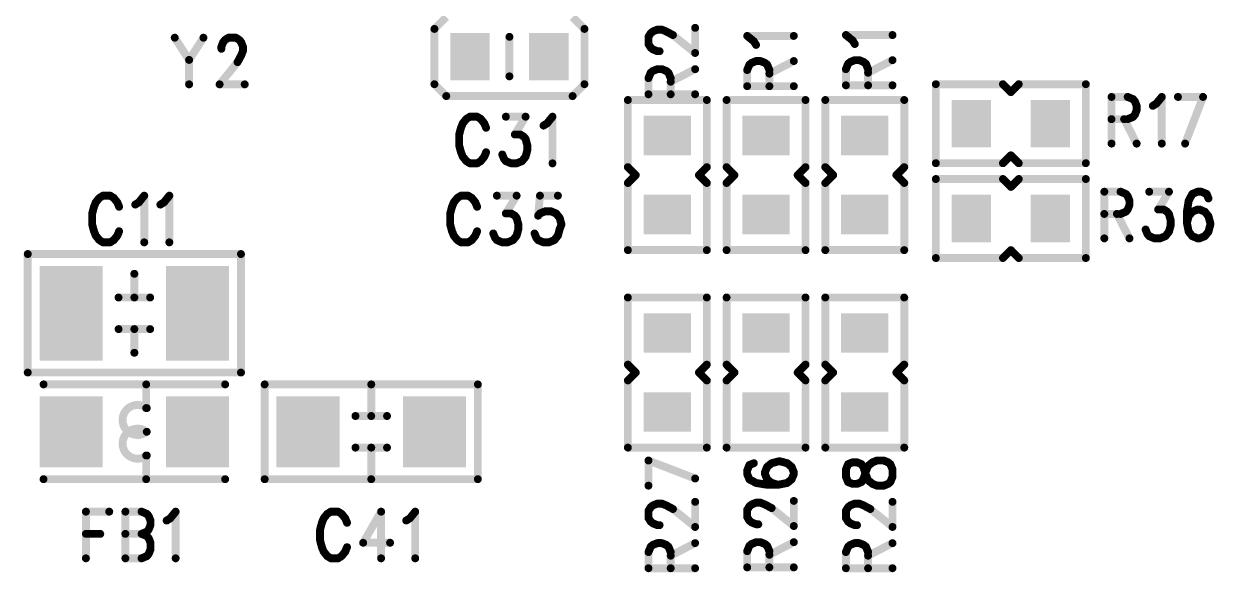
# Model space of a CAD drawing. Extents: x 98.7 to 156, y 84.7 to 176.7.
# Drawn here: x 110.6 to 125.68, y 131.97 to 138.91 of the extents above; entities that cross this region are included whole.
import ezdxf

# ---------------------------------------------------------------- set-up
doc = ezdxf.new("R2010")
doc.units = 0
doc.layers.get('0').update_dxf_attribs({"linetype": 'CONTINUOUS'})
doc.layers.add('MASK-TOP_PHO', color=3, linetype='CONTINUOUS')
doc.layers.add('SILK-TOP_PHO', color=14, linetype='CONTINUOUS')

# ---------------------------------------------------------------- blocks, each defined once
blk = doc.blocks.new('ROUND_1')
at = {"const_width": 0.050038}
blk.add_lwpolyline([(-0.025018, 0, 1), (0.025018, 0, 1)], format="xyb", close=True, dxfattribs=at)
blk = doc.blocks.new('SQUARE_16')
blk.add_solid([(0.250062, 0.250062), (0.250062, -0.250062), (-0.250062, 0.250062), (-0.250062, -0.250062)])
blk = doc.blocks.new('SQUARE_161')
blk.add_solid([(0.40005, 0.40005), (0.40005, -0.40005), (-0.40005, 0.40005), (-0.40005, -0.40005)])

msp = doc.modelspace()

# ---------------------------------------------------------------- linework, layer by layer
at = {"layer": 'MASK-TOP_PHO'}
for points, const_width in [([(116.249958, 138.549888), (116.249958, 138.450066)], 0.500124), ([(117.249956, 138.549888), (117.249956, 138.450066)], 0.500124), ([(122.599958, 137.700004), (122.599958, 137.599928)], 0.500124), ([(123.599956, 137.700004), (123.599956, 137.599928)], 0.500124), ([(118.700042, 137.500106), (118.800118, 137.500106)], 0.500124), ([(119.949976, 137.500106), (120.050052, 137.500106)], 0.500124), ([(121.19991, 137.500106), (121.299986, 137.500106)], 0.500124), ([(118.700042, 136.500108), (118.800118, 136.500108)], 0.500124), ([(119.949976, 136.500108), (120.050052, 136.500108)], 0.500124), ([(121.19991, 136.500108), (121.299986, 136.500108)], 0.500124), ([(122.599958, 136.400032), (122.599958, 136.500108)], 0.500124), ([(123.599956, 136.400032), (123.599956, 136.500108)], 0.500124), ([(111.19993, 135.050022), (111.19993, 135.450072)], 0.8001), ([(112.799876, 135.050022), (112.799876, 135.450072)], 0.8001), ([(118.800118, 134.999984), (118.700042, 134.999984)], 0.500124), ([(120.050052, 134.999984), (119.949976, 134.999984)], 0.500124), ([(121.299986, 134.999984), (121.19991, 134.999984)], 0.500124), ([(111.19993, 133.700012), (111.19993, 133.800088)], 0.8001), ([(112.799876, 133.700012), (112.799876, 133.800088)], 0.8001), ([(114.199924, 133.700012), (114.199924, 133.800088)], 0.8001), ([(115.800124, 133.700012), (115.800124, 133.800088)], 0.8001), ([(118.800118, 133.999986), (118.700042, 133.999986)], 0.500124), ([(120.050052, 133.999986), (119.949976, 133.999986)], 0.500124), ([(121.299986, 133.999986), (121.19991, 133.999986)], 0.500124)]:
    msp.add_lwpolyline(points, dxfattribs=dict(at, const_width=const_width))
at = {"layer": 'SILK-TOP_PHO', "const_width": 0.100076}
for points in [[(115.949984, 138.999976), (115.800124, 138.850116)], [(117.700044, 138.850116), (117.54993, 138.999976)], [(115.800124, 138.850116), (115.800124, 138.150092)], [(117.700044, 138.150092), (117.700044, 138.850116)], [(118.510812, 138.75004), (118.539006, 138.795506)], [(118.539006, 138.795506), (118.5672, 138.818112)], [(118.5672, 138.818112), (118.623334, 138.840972)], [(118.623334, 138.840972), (118.679722, 138.840972)], [(118.679722, 138.840972), (118.735856, 138.818112)], [(118.735856, 138.818112), (118.820438, 138.772646)], [(119.101616, 138.54557), (119.101616, 138.863578)], [(112.511332, 138.739118), (112.693196, 138.457686)], [(112.87506, 138.739118), (112.693196, 138.457686)], [(113.10239, 138.626596), (113.124996, 138.68273)], [(113.124996, 138.68273), (113.147602, 138.710924)], [(113.147602, 138.710924), (113.193068, 138.739118)], [(113.193068, 138.739118), (113.284, 138.739118)], [(113.284, 138.739118), (113.329466, 138.710924)], [(113.329466, 138.710924), (113.352326, 138.68273)], [(113.352326, 138.68273), (113.374932, 138.626596)], [(116.750084, 138.75004), (116.750084, 138.249914)], [(118.510812, 138.659108), (118.510812, 138.75004)], [(118.539006, 138.613642), (118.510812, 138.659108)], [(118.820438, 138.772646), (119.101616, 138.54557)], [(119.845328, 138.693144), (119.761, 138.76147)], [(119.761, 138.76147), (120.35155, 138.76147)], [(119.873522, 138.647678), (119.845328, 138.693144)], [(121.095262, 138.704574), (121.010934, 138.772646)], [(121.010934, 138.772646), (121.601484, 138.772646)], [(121.123456, 138.659108), (121.095262, 138.704574)], [(113.10239, 138.598402), (113.10239, 138.626596)], [(113.352326, 138.514074), (113.30686, 138.429746)], [(113.374932, 138.570208), (113.352326, 138.514074)], [(113.374932, 138.626596), (113.374932, 138.570208)], [(118.5672, 138.590782), (118.539006, 138.613642)], [(118.623334, 138.568176), (118.5672, 138.590782)], [(118.651528, 138.568176), (118.623334, 138.568176)], [(112.693196, 138.457686), (112.693196, 138.148314)], [(113.30686, 138.429746), (113.07953, 138.148314)], [(118.5672, 138.31824), (118.623334, 138.340846)], [(118.623334, 138.340846), (118.679722, 138.340846)], [(118.679722, 138.340846), (118.735856, 138.31824)], [(118.792244, 138.181842), (119.101616, 138.340846)], [(119.761, 138.32967), (119.78894, 138.397742)], [(119.78894, 138.397742), (119.817134, 138.420348)], [(119.817134, 138.420348), (119.873522, 138.443208)], [(119.873522, 138.443208), (119.929656, 138.443208)], [(119.929656, 138.443208), (119.986044, 138.420348)], [(119.986044, 138.420348), (120.013984, 138.397742)], [(120.013984, 138.397742), (120.042178, 138.32967)], [(120.042178, 138.284204), (120.35155, 138.443208)], [(121.010934, 138.340846), (121.039128, 138.409172)], [(121.010934, 138.136376), (121.010934, 138.340846)], [(121.039128, 138.409172), (121.067068, 138.431778)], [(121.067068, 138.431778), (121.123456, 138.454638)], [(121.123456, 138.454638), (121.17959, 138.454638)], [(121.17959, 138.454638), (121.235978, 138.431778)], [(121.235978, 138.431778), (121.264172, 138.409172)], [(121.264172, 138.409172), (121.292112, 138.340846)], [(121.292112, 138.29538), (121.601484, 138.454638)], [(121.292112, 138.340846), (121.292112, 138.136376)], [(118.510812, 138.227308), (118.539006, 138.29538)], [(118.510812, 138.022838), (118.510812, 138.227308)], [(118.539006, 138.29538), (118.5672, 138.31824)], [(118.735856, 138.31824), (118.76405, 138.29538)], [(118.76405, 138.29538), (118.792244, 138.227308)], [(118.792244, 138.227308), (118.792244, 138.022838)], [(119.761, 138.124946), (119.761, 138.32967)], [(120.042178, 138.32967), (120.042178, 138.124946)], [(113.07953, 138.148314), (113.397792, 138.148314)], [(115.800124, 138.150092), (115.949984, 137.999978)], [(117.54993, 137.999978), (117.700044, 138.150092)], [(119.761, 138.124946), (120.35155, 138.124946)], [(121.010934, 138.136376), (121.601484, 138.136376)], [(123.000008, 138.150092), (122.150124, 138.150092)], [(122.150124, 138.150092), (122.150124, 137.150094)], [(123.100084, 138.050016), (123.000008, 138.150092)], [(123.199906, 138.150092), (123.100084, 138.050016)], [(124.050044, 138.150092), (123.199906, 138.150092)], [(124.050044, 137.150094), (124.050044, 138.150092)], [(115.949984, 137.999978), (117.54993, 137.999978)], [(119.249952, 137.94994), (118.249954, 137.94994)], [(118.249954, 137.94994), (118.249954, 137.100056)], [(118.510812, 138.022838), (119.101616, 138.022838)], [(119.249952, 137.100056), (119.249952, 137.94994)], [(120.499886, 137.94994), (119.499888, 137.94994)], [(119.499888, 137.94994), (119.499888, 137.100056)], [(120.499886, 137.100056), (120.499886, 137.94994)], [(121.750074, 137.94994), (120.750076, 137.94994)], [(120.750076, 137.94994), (120.750076, 137.100056)], [(121.750074, 137.100056), (121.750074, 137.94994)], [(124.37491, 137.989056), (124.37491, 137.398506)], [(124.37491, 137.989056), (124.579634, 137.989056)], [(124.579634, 137.989056), (124.647706, 137.960862)], [(124.647706, 137.960862), (124.670566, 137.932922)], [(124.670566, 137.932922), (124.693172, 137.876534)], [(124.897642, 137.876534), (124.943108, 137.904728)], [(124.943108, 137.904728), (125.011434, 137.989056)], [(125.011434, 137.989056), (125.011434, 137.398506)], [(125.215904, 137.989056), (125.534166, 137.989056)], [(125.534166, 137.989056), (125.306836, 137.398506)], [(116.249958, 137.73912), (116.204492, 137.710926)], [(116.34089, 137.73912), (116.249958, 137.73912)], [(116.386356, 137.710926), (116.34089, 137.73912)], [(116.704618, 137.73912), (116.954554, 137.73912)], [(116.954554, 137.73912), (116.818156, 137.514076)], [(117.22735, 137.654792), (117.295422, 137.73912)], [(117.295422, 137.73912), (117.295422, 137.148316)], [(124.670566, 137.764012), (124.647706, 137.735818)], [(124.693172, 137.8204), (124.670566, 137.764012)], [(124.693172, 137.876534), (124.693172, 137.8204)], [(116.13642, 137.598404), (116.11356, 137.514076)], [(116.159026, 137.654792), (116.13642, 137.598404)], [(116.204492, 137.710926), (116.159026, 137.654792)], [(116.431822, 137.654792), (116.386356, 137.710926)], [(116.454428, 137.598404), (116.431822, 137.654792)], [(117.181884, 137.626598), (117.22735, 137.654792)], [(124.579634, 137.707878), (124.37491, 137.707878)], [(124.534168, 137.707878), (124.693172, 137.398506)], [(124.647706, 137.735818), (124.579634, 137.707878)], [(116.11356, 137.514076), (116.11356, 137.37336)], [(116.818156, 137.514076), (116.886482, 137.514076)], [(116.886482, 137.514076), (116.931694, 137.485882)], [(116.931694, 137.485882), (116.954554, 137.457688)], [(116.954554, 137.457688), (116.97716, 137.37336)], [(116.11356, 137.37336), (116.13642, 137.289032)], [(116.13642, 137.289032), (116.159026, 137.232898)], [(116.431822, 137.232898), (116.454428, 137.289032)], [(116.97716, 137.317226), (116.954554, 137.232898)], [(116.97716, 137.37336), (116.97716, 137.317226)], [(116.159026, 137.232898), (116.204492, 137.17651)], [(116.204492, 137.17651), (116.249958, 137.148316)], [(116.249958, 137.148316), (116.34089, 137.148316)], [(116.34089, 137.148316), (116.386356, 137.17651)], [(116.386356, 137.17651), (116.431822, 137.232898)], [(116.681758, 137.204704), (116.659152, 137.260838)], [(116.704618, 137.17651), (116.681758, 137.204704)], [(116.77269, 137.148316), (116.704618, 137.17651)], [(116.841016, 137.148316), (116.77269, 137.148316)], [(116.909088, 137.17651), (116.841016, 137.148316)], [(116.954554, 137.232898), (116.909088, 137.17651)], [(122.150124, 137.150094), (123.000008, 137.150094)], [(123.000008, 137.150094), (123.100084, 137.249916)], [(123.100084, 137.249916), (123.199906, 137.150094)], [(123.199906, 137.150094), (124.050044, 137.150094)], [(118.249954, 137.100056), (118.35003, 136.99998)], [(118.35003, 136.99998), (118.249954, 136.899904)], [(119.149876, 136.99998), (119.249952, 137.100056)], [(119.249952, 136.899904), (119.149876, 136.99998)], [(119.499888, 137.100056), (119.599964, 136.99998)], [(119.599964, 136.99998), (119.499888, 136.899904)], [(120.400064, 136.99998), (120.499886, 137.100056)], [(120.499886, 136.899904), (120.400064, 136.99998)], [(120.750076, 137.100056), (120.849898, 136.99998)], [(120.849898, 136.99998), (120.750076, 136.899904)], [(121.649998, 136.99998), (121.750074, 137.100056)], [(121.750074, 136.899904), (121.649998, 136.99998)], [(118.249954, 136.899904), (118.249954, 136.05002)], [(119.249952, 136.05002), (119.249952, 136.899904)], [(119.499888, 136.899904), (119.499888, 136.05002)], [(120.499886, 136.05002), (120.499886, 136.899904)], [(120.750076, 136.899904), (120.750076, 136.05002)], [(121.750074, 136.05002), (121.750074, 136.899904)], [(122.150124, 136.949942), (122.150124, 135.949944)], [(123.000008, 136.949942), (122.150124, 136.949942)], [(123.100084, 136.85012), (123.000008, 136.949942)], [(123.199906, 136.949942), (123.100084, 136.85012)], [(124.050044, 136.949942), (123.199906, 136.949942)], [(124.050044, 135.949944), (124.050044, 136.949942)], [(111.5568, 136.710928), (111.511334, 136.654794)], [(111.602266, 136.739122), (111.5568, 136.710928)], [(111.693198, 136.739122), (111.602266, 136.739122)], [(111.738664, 136.710928), (111.693198, 136.739122)], [(111.78413, 136.654794), (111.738664, 136.710928)], [(112.056926, 136.654794), (112.124998, 136.739122)], [(112.124998, 136.739122), (112.124998, 136.148318)], [(112.374934, 136.654794), (112.44326, 136.739122)], [(112.44326, 136.739122), (112.44326, 136.148318)], [(116.090954, 136.710928), (116.045488, 136.654794)], [(116.13642, 136.739122), (116.090954, 136.710928)], [(116.227352, 136.739122), (116.13642, 136.739122)], [(116.272818, 136.710928), (116.227352, 136.739122)], [(116.318284, 136.654794), (116.272818, 136.710928)], [(116.590826, 136.739122), (116.841016, 136.739122)], [(116.841016, 136.739122), (116.704618, 136.514078)], [(117.136418, 136.739122), (117.113558, 136.485884)], [(117.363748, 136.739122), (117.136418, 136.739122)], [(124.283978, 136.78916), (124.283978, 136.198356)], [(124.283978, 136.78916), (124.488702, 136.78916)], [(124.488702, 136.78916), (124.556774, 136.760966)], [(124.556774, 136.760966), (124.579634, 136.732772)], [(124.579634, 136.732772), (124.60224, 136.676638)], [(124.852176, 136.78916), (125.102366, 136.78916)], [(125.102366, 136.78916), (124.965968, 136.564116)], [(125.397768, 136.760966), (125.352302, 136.676638)], [(125.46584, 136.78916), (125.397768, 136.760966)], [(125.511306, 136.78916), (125.46584, 136.78916)], [(125.579632, 136.760966), (125.511306, 136.78916)], [(125.602238, 136.704578), (125.579632, 136.760966)], [(111.488728, 136.598406), (111.465868, 136.514078)], [(111.511334, 136.654794), (111.488728, 136.598406)], [(111.806736, 136.598406), (111.78413, 136.654794)], [(112.01146, 136.6266), (112.056926, 136.654794)], [(112.329468, 136.6266), (112.374934, 136.654794)], [(116.022628, 136.598406), (116.000022, 136.514078)], [(116.045488, 136.654794), (116.022628, 136.598406)], [(116.34089, 136.598406), (116.318284, 136.654794)], [(117.136418, 136.514078), (117.20449, 136.542272)], [(117.20449, 136.542272), (117.272816, 136.542272)], [(117.272816, 136.542272), (117.340888, 136.514078)], [(124.556774, 136.535922), (124.488702, 136.507728)], [(124.579634, 136.564116), (124.556774, 136.535922)], [(124.60224, 136.62025), (124.579634, 136.564116)], [(124.60224, 136.676638), (124.60224, 136.62025)], [(124.965968, 136.564116), (125.03404, 136.564116)], [(125.03404, 136.564116), (125.079506, 136.535922)], [(125.079506, 136.535922), (125.102366, 136.507728)], [(125.352302, 136.676638), (125.329442, 136.535922)], [(125.329442, 136.535922), (125.329442, 136.395206)], [(125.397768, 136.535922), (125.352302, 136.479788)], [(125.46584, 136.564116), (125.397768, 136.535922)], [(125.4887, 136.564116), (125.46584, 136.564116)], [(125.556772, 136.535922), (125.4887, 136.564116)], [(125.602238, 136.479788), (125.556772, 136.535922)], [(111.465868, 136.514078), (111.465868, 136.373362)], [(116.000022, 136.514078), (116.000022, 136.373362)], [(116.704618, 136.514078), (116.77269, 136.514078)], [(116.77269, 136.514078), (116.818156, 136.485884)], [(116.818156, 136.485884), (116.841016, 136.45769)], [(116.841016, 136.45769), (116.863622, 136.373362)], [(117.113558, 136.485884), (117.136418, 136.514078)], [(117.340888, 136.514078), (117.386354, 136.45769)], [(117.386354, 136.45769), (117.409214, 136.373362)], [(124.488702, 136.507728), (124.283978, 136.507728)], [(124.443236, 136.507728), (124.60224, 136.198356)], [(125.102366, 136.507728), (125.124972, 136.4234)], [(125.124972, 136.4234), (125.124972, 136.367266)], [(125.352302, 136.479788), (125.329442, 136.395206)], [(125.329442, 136.395206), (125.352302, 136.282938)], [(125.625098, 136.395206), (125.602238, 136.479788)], [(125.625098, 136.367266), (125.625098, 136.395206)], [(111.465868, 136.373362), (111.488728, 136.289034)], [(111.488728, 136.289034), (111.511334, 136.2329)], [(111.511334, 136.2329), (111.5568, 136.176512)], [(111.738664, 136.176512), (111.78413, 136.2329)], [(111.78413, 136.2329), (111.806736, 136.289034)], [(116.000022, 136.373362), (116.022628, 136.289034)], [(116.022628, 136.289034), (116.045488, 136.2329)], [(116.045488, 136.2329), (116.090954, 136.176512)], [(116.272818, 136.176512), (116.318284, 136.2329)], [(116.318284, 136.2329), (116.34089, 136.289034)], [(116.56822, 136.204706), (116.54536, 136.26084)], [(116.841016, 136.2329), (116.79555, 136.176512)], [(116.863622, 136.317228), (116.841016, 136.2329)], [(116.863622, 136.373362), (116.863622, 136.317228)], [(117.090952, 136.204706), (117.068092, 136.26084)], [(117.363748, 136.2329), (117.318282, 136.176512)], [(117.386354, 136.317228), (117.363748, 136.2329)], [(117.409214, 136.373362), (117.386354, 136.317228)], [(124.82957, 136.254744), (124.80671, 136.310878)], [(124.852176, 136.22655), (124.82957, 136.254744)], [(125.102366, 136.282938), (125.0569, 136.22655)], [(125.124972, 136.367266), (125.102366, 136.282938)], [(125.352302, 136.282938), (125.397768, 136.22655)], [(125.556772, 136.22655), (125.602238, 136.282938)], [(125.602238, 136.282938), (125.625098, 136.367266)], [(111.5568, 136.176512), (111.602266, 136.148318)], [(111.602266, 136.148318), (111.693198, 136.148318)], [(111.693198, 136.148318), (111.738664, 136.176512)], [(116.090954, 136.176512), (116.13642, 136.148318)], [(116.13642, 136.148318), (116.227352, 136.148318)], [(116.227352, 136.148318), (116.272818, 136.176512)], [(116.590826, 136.176512), (116.56822, 136.204706)], [(116.659152, 136.148318), (116.590826, 136.176512)], [(116.727224, 136.148318), (116.659152, 136.148318)], [(116.79555, 136.176512), (116.727224, 136.148318)], [(117.113558, 136.176512), (117.090952, 136.204706)], [(117.181884, 136.148318), (117.113558, 136.176512)], [(117.249956, 136.148318), (117.181884, 136.148318)], [(117.318282, 136.176512), (117.249956, 136.148318)], [(124.920502, 136.198356), (124.852176, 136.22655)], [(124.988574, 136.198356), (124.920502, 136.198356)], [(125.0569, 136.22655), (124.988574, 136.198356)], [(125.397768, 136.22655), (125.46584, 136.198356)], [(125.46584, 136.198356), (125.4887, 136.198356)], [(125.4887, 136.198356), (125.556772, 136.22655)], [(110.65002, 135.999982), (113.35004, 135.999982)], [(110.65002, 134.500112), (110.65002, 135.999982)], [(113.35004, 135.999982), (113.35004, 134.500112)], [(118.249954, 136.05002), (119.249952, 136.05002)], [(119.499888, 136.05002), (120.499886, 136.05002)], [(120.750076, 136.05002), (121.750074, 136.05002)], [(122.150124, 135.949944), (123.000008, 135.949944)], [(123.000008, 135.949944), (123.100084, 136.05002)], [(123.100084, 136.05002), (123.199906, 135.949944)], [(123.199906, 135.949944), (124.050044, 135.949944)], [(112.00003, 135.450072), (112.00003, 135.750046)], [(111.799878, 135.450072), (112.199928, 135.450072)], [(119.249952, 135.450072), (118.249954, 135.450072)], [(118.249954, 135.450072), (118.249954, 134.599934)], [(119.249952, 134.599934), (119.249952, 135.450072)], [(120.499886, 135.450072), (119.499888, 135.450072)], [(119.499888, 135.450072), (119.499888, 134.599934)], [(120.499886, 134.599934), (120.499886, 135.450072)], [(121.750074, 135.450072), (120.750076, 135.450072)], [(120.750076, 135.450072), (120.750076, 134.599934)], [(121.750074, 134.599934), (121.750074, 135.450072)], [(111.799878, 135.050022), (112.199928, 135.050022)], [(112.00003, 135.050022), (112.00003, 134.750048)], [(118.249954, 134.599934), (118.35003, 134.500112)], [(119.149876, 134.500112), (119.249952, 134.599934)], [(119.499888, 134.599934), (119.599964, 134.500112)], [(120.400064, 134.500112), (120.499886, 134.599934)], [(120.750076, 134.599934), (120.849898, 134.500112)], [(121.649998, 134.500112), (121.750074, 134.599934)], [(113.35004, 134.500112), (110.65002, 134.500112)], [(118.35003, 134.500112), (118.249954, 134.400036)], [(119.249952, 134.400036), (119.149876, 134.500112)], [(119.599964, 134.500112), (119.499888, 134.400036)], [(120.499886, 134.400036), (120.400064, 134.500112)], [(120.849898, 134.500112), (120.750076, 134.400036)], [(121.750074, 134.400036), (121.649998, 134.500112)], [(110.849918, 134.349998), (113.149888, 134.349998)], [(112.14989, 134.050024), (112.14989, 134.349998)], [(113.650014, 134.349998), (116.350034, 134.349998)], [(113.650014, 133.150102), (113.650014, 134.349998)], [(115.000024, 134.349998), (115.000024, 133.949948)], [(116.350034, 134.349998), (116.350034, 133.150102)], [(118.249954, 134.400036), (118.249954, 133.549898)], [(119.249952, 133.549898), (119.249952, 134.400036)], [(119.499888, 134.400036), (119.499888, 133.549898)], [(120.499886, 133.549898), (120.499886, 134.400036)], [(120.750076, 134.400036), (120.750076, 133.549898)], [(121.750074, 133.549898), (121.750074, 134.400036)], [(114.800126, 133.949948), (115.199922, 133.949948)], [(114.800126, 133.549898), (115.199922, 133.549898)], [(115.000024, 133.150102), (115.000024, 133.549898)], [(118.249954, 133.549898), (119.249952, 133.549898)], [(119.499888, 133.549898), (120.499886, 133.549898)], [(120.750076, 133.549898), (121.750074, 133.549898)], [(112.14989, 133.450076), (112.14989, 133.150102)], [(118.510812, 133.386322), (119.101616, 133.158992)], [(118.510812, 133.06806), (118.510812, 133.386322)], [(120.1547, 133.374892), (120.070372, 133.352286)], [(120.182894, 133.374892), (120.1547, 133.374892)], [(120.267222, 133.352286), (120.182894, 133.374892)], [(121.3485, 133.363716), (121.404634, 133.386322)], [(121.404634, 133.386322), (121.488962, 133.386322)], [(121.488962, 133.386322), (121.54535, 133.363716)], [(119.78894, 133.329426), (119.761, 133.261354)], [(119.761, 133.261354), (119.761, 133.215888)], [(119.761, 133.215888), (119.78894, 133.147816)], [(119.845328, 133.352286), (119.78894, 133.329426)], [(120.013984, 133.30682), (119.986044, 133.238748)], [(119.986044, 133.238748), (119.986044, 133.215888)], [(119.986044, 133.215888), (120.013984, 133.147816)], [(120.070372, 133.352286), (120.013984, 133.30682)], [(120.323356, 133.30682), (120.267222, 133.352286)], [(120.35155, 133.238748), (120.323356, 133.30682)], [(120.323356, 133.147816), (120.35155, 133.215888)], [(120.35155, 133.215888), (120.35155, 133.238748)], [(121.039128, 133.340856), (121.010934, 133.272784)], [(121.010934, 133.272784), (121.010934, 133.181852)], [(121.095262, 133.363716), (121.039128, 133.340856)], [(121.15165, 133.363716), (121.095262, 133.363716)], [(121.207784, 133.340856), (121.15165, 133.363716)], [(121.235978, 133.29539), (121.207784, 133.340856)], [(121.264172, 133.204458), (121.235978, 133.29539)], [(121.235978, 133.158992), (121.264172, 133.249924)], [(121.264172, 133.249924), (121.292112, 133.31825)], [(121.292112, 133.31825), (121.3485, 133.363716)], [(121.54535, 133.363716), (121.573544, 133.340856)], [(121.573544, 133.340856), (121.601484, 133.272784)], [(121.601484, 133.272784), (121.601484, 133.181852)], [(110.849918, 133.150102), (113.149888, 133.150102)], [(116.350034, 133.150102), (113.650014, 133.150102)], [(119.78894, 133.147816), (119.873522, 133.10235)], [(119.873522, 133.10235), (120.013984, 133.07949)], [(120.013984, 133.147816), (120.070372, 133.10235)], [(120.013984, 133.07949), (120.1547, 133.07949)], [(120.070372, 133.10235), (120.1547, 133.07949)], [(120.1547, 133.07949), (120.267222, 133.10235)], [(120.267222, 133.10235), (120.323356, 133.147816)], [(121.010934, 133.181852), (121.039128, 133.113526)], [(121.039128, 133.113526), (121.095262, 133.09092)], [(121.095262, 133.09092), (121.15165, 133.09092)], [(121.15165, 133.09092), (121.207784, 133.113526)], [(121.207784, 133.113526), (121.235978, 133.158992)], [(121.292112, 133.136386), (121.264172, 133.204458)], [(121.3485, 133.09092), (121.292112, 133.136386)], [(121.404634, 133.06806), (121.3485, 133.09092)], [(121.488962, 133.06806), (121.404634, 133.06806)], [(121.54535, 133.09092), (121.488962, 133.06806)], [(121.573544, 133.113526), (121.54535, 133.09092)], [(121.601484, 133.181852), (121.573544, 133.113526)], [(118.510812, 132.750052), (118.539006, 132.795518)], [(118.539006, 132.795518), (118.5672, 132.818124)], [(118.5672, 132.818124), (118.623334, 132.840984)], [(118.623334, 132.840984), (118.679722, 132.840984)], [(118.679722, 132.840984), (118.735856, 132.818124)], [(118.735856, 132.818124), (118.820438, 132.772658)], [(118.820438, 132.772658), (119.101616, 132.545328)], [(119.101616, 132.545328), (119.101616, 132.86359)], [(119.761, 132.761482), (119.78894, 132.806694)], [(119.78894, 132.806694), (119.817134, 132.829554)], [(119.817134, 132.829554), (119.873522, 132.85216)], [(119.873522, 132.85216), (119.929656, 132.85216)], [(119.929656, 132.85216), (119.986044, 132.829554)], [(119.986044, 132.829554), (120.070372, 132.784088)], [(120.070372, 132.784088), (120.35155, 132.556758)], [(120.35155, 132.556758), (120.35155, 132.87502)], [(121.010934, 132.750052), (121.039128, 132.795518)], [(121.039128, 132.795518), (121.067068, 132.818124)], [(121.067068, 132.818124), (121.123456, 132.840984)], [(121.123456, 132.840984), (121.17959, 132.840984)], [(121.17959, 132.840984), (121.235978, 132.818124)], [(121.235978, 132.818124), (121.320306, 132.772658)], [(121.320306, 132.772658), (121.601484, 132.545328)], [(121.601484, 132.545328), (121.601484, 132.86359)], [(111.386366, 132.73913), (111.386366, 132.148326)], [(111.386366, 132.73913), (111.681768, 132.73913)], [(111.886238, 132.73913), (111.886238, 132.148326)], [(111.886238, 132.73913), (112.090962, 132.73913)], [(112.090962, 132.73913), (112.159034, 132.710936)], [(112.159034, 132.710936), (112.181894, 132.682742)], [(112.181894, 132.682742), (112.2045, 132.626608)], [(112.2045, 132.626608), (112.2045, 132.57022)], [(112.40897, 132.626608), (112.454436, 132.654802)], [(112.454436, 132.654802), (112.522762, 132.73913)], [(112.522762, 132.73913), (112.522762, 132.148326)], [(114.39779, 132.654802), (114.37493, 132.598414)], [(114.443256, 132.710936), (114.39779, 132.654802)], [(114.488722, 132.73913), (114.443256, 132.710936)], [(114.579654, 132.73913), (114.488722, 132.73913)], [(114.62512, 132.710936), (114.579654, 132.73913)], [(114.670332, 132.654802), (114.62512, 132.710936)], [(114.693192, 132.598414), (114.670332, 132.654802)], [(115.124992, 132.73913), (114.897662, 132.34543)], [(115.124992, 132.73913), (115.124992, 132.148326)], [(115.443254, 132.626608), (115.48872, 132.654802)], [(115.48872, 132.654802), (115.556792, 132.73913)], [(115.556792, 132.73913), (115.556792, 132.148326)], [(118.510812, 132.65912), (118.510812, 132.750052)], [(118.539006, 132.613654), (118.510812, 132.65912)], [(118.5672, 132.590794), (118.539006, 132.613654)], [(119.761, 132.67055), (119.761, 132.761482)], [(119.78894, 132.625084), (119.761, 132.67055)], [(119.817134, 132.602224), (119.78894, 132.625084)], [(121.010934, 132.65912), (121.010934, 132.750052)], [(121.039128, 132.613654), (121.010934, 132.65912)], [(121.067068, 132.590794), (121.039128, 132.613654)], [(112.159034, 132.485892), (112.090962, 132.457698)], [(112.181894, 132.514086), (112.159034, 132.485892)], [(112.2045, 132.57022), (112.181894, 132.514086)], [(114.37493, 132.598414), (114.352324, 132.514086)], [(114.352324, 132.514086), (114.352324, 132.37337)], [(118.623334, 132.568188), (118.5672, 132.590794)], [(118.651528, 132.568188), (118.623334, 132.568188)], [(119.873522, 132.579618), (119.817134, 132.602224)], [(119.901462, 132.579618), (119.873522, 132.579618)], [(121.123456, 132.568188), (121.067068, 132.590794)], [(121.15165, 132.568188), (121.123456, 132.568188)], [(111.386366, 132.457698), (111.56823, 132.457698)], [(111.886238, 132.457698), (112.090962, 132.457698)], [(112.090962, 132.457698), (112.159034, 132.429758)], [(112.159034, 132.429758), (112.181894, 132.401564)], [(112.181894, 132.401564), (112.2045, 132.34543)], [(112.2045, 132.34543), (112.2045, 132.260848)], [(114.352324, 132.37337), (114.37493, 132.289042)], [(114.897662, 132.34543), (115.23853, 132.34543)], [(118.539006, 132.295392), (118.5672, 132.318252)], [(118.5672, 132.318252), (118.623334, 132.340858)], [(118.623334, 132.340858), (118.679722, 132.340858)], [(118.679722, 132.340858), (118.735856, 132.318252)], [(118.735856, 132.318252), (118.76405, 132.295392)], [(118.792244, 132.181854), (119.101616, 132.340858)], [(119.78894, 132.306822), (119.817134, 132.329428)], [(119.817134, 132.329428), (119.873522, 132.352288)], [(119.873522, 132.352288), (119.929656, 132.352288)], [(119.929656, 132.352288), (119.986044, 132.329428)], [(119.986044, 132.329428), (120.013984, 132.306822)], [(120.042178, 132.193284), (120.35155, 132.352288)], [(121.039128, 132.295392), (121.067068, 132.318252)], [(121.067068, 132.318252), (121.123456, 132.340858)], [(121.123456, 132.340858), (121.17959, 132.340858)], [(121.17959, 132.340858), (121.235978, 132.318252)], [(121.235978, 132.318252), (121.264172, 132.295392)], [(121.292112, 132.181854), (121.601484, 132.340858)], [(112.159034, 132.17652), (112.090962, 132.148326)], [(112.181894, 132.204714), (112.159034, 132.17652)], [(112.2045, 132.260848), (112.181894, 132.204714)], [(114.37493, 132.289042), (114.39779, 132.232908)], [(114.39779, 132.232908), (114.443256, 132.17652)], [(114.443256, 132.17652), (114.488722, 132.148326)], [(114.579654, 132.148326), (114.62512, 132.17652)], [(114.62512, 132.17652), (114.670332, 132.232908)], [(114.670332, 132.232908), (114.693192, 132.289042)], [(118.510812, 132.22732), (118.539006, 132.295392)], [(118.510812, 132.02285), (118.510812, 132.22732)], [(118.76405, 132.295392), (118.792244, 132.22732)], [(118.792244, 132.22732), (118.792244, 132.02285)], [(119.761, 132.23875), (119.78894, 132.306822)], [(119.761, 132.034026), (119.761, 132.23875)], [(120.013984, 132.306822), (120.042178, 132.23875)], [(120.042178, 132.23875), (120.042178, 132.034026)], [(121.010934, 132.22732), (121.039128, 132.295392)], [(121.010934, 132.02285), (121.010934, 132.22732)], [(121.264172, 132.295392), (121.292112, 132.22732)], [(121.292112, 132.22732), (121.292112, 132.02285)], [(112.090962, 132.148326), (111.886238, 132.148326)], [(114.488722, 132.148326), (114.579654, 132.148326)], [(118.510812, 132.02285), (119.101616, 132.02285)], [(119.761, 132.034026), (120.35155, 132.034026)], [(121.010934, 132.02285), (121.601484, 132.02285)]]:
    msp.add_lwpolyline(points, dxfattribs=at)
for points in [[(112.156748, 134.04977, 2.0411696), (112.156748, 133.749796)], [(112.156748, 133.749796, 2.0411696), (112.156748, 133.449822)]]:
    msp.add_lwpolyline(points, format="xyb", dxfattribs=at)

# ---------------------------------------------------------------- block references
at = {"layer": 'MASK-TOP_PHO'}
for name, p in [('SQUARE_16', (116.249958, 138.549888)), ('SQUARE_16', (116.249958, 138.450066)), ('SQUARE_16', (117.249956, 138.549888)), ('SQUARE_16', (117.249956, 138.450066)), ('SQUARE_16', (122.599958, 137.700004)), ('SQUARE_16', (123.599956, 137.700004)), ('SQUARE_16', (122.599958, 137.599928)), ('SQUARE_16', (123.599956, 137.599928)), ('SQUARE_16', (118.700042, 137.500106)), ('SQUARE_16', (118.800118, 137.500106)), ('SQUARE_16', (119.949976, 137.500106)), ('SQUARE_16', (120.050052, 137.500106)), ('SQUARE_16', (121.19991, 137.500106)), ('SQUARE_16', (121.299986, 137.500106)), ('SQUARE_16', (118.700042, 136.500108)), ('SQUARE_16', (118.800118, 136.500108)), ('SQUARE_16', (119.949976, 136.500108)), ('SQUARE_16', (120.050052, 136.500108)), ('SQUARE_16', (121.19991, 136.500108)), ('SQUARE_16', (121.299986, 136.500108)), ('SQUARE_16', (122.599958, 136.500108)), ('SQUARE_16', (123.599956, 136.500108)), ('SQUARE_16', (122.599958, 136.400032)), ('SQUARE_16', (123.599956, 136.400032)), ('SQUARE_161', (111.19993, 135.450072)), ('SQUARE_161', (112.799876, 135.450072)), ('SQUARE_161', (111.19993, 135.050022)), ('SQUARE_161', (112.799876, 135.050022)), ('SQUARE_16', (118.700042, 134.999984)), ('SQUARE_16', (118.800118, 134.999984)), ('SQUARE_16', (119.949976, 134.999984)), ('SQUARE_16', (120.050052, 134.999984)), ('SQUARE_16', (121.19991, 134.999984)), ('SQUARE_16', (121.299986, 134.999984)), ('SQUARE_161', (111.19993, 133.800088)), ('SQUARE_161', (112.799876, 133.800088)), ('SQUARE_161', (114.199924, 133.800088)), ('SQUARE_161', (115.800124, 133.800088)), ('SQUARE_16', (118.700042, 133.999986)), ('SQUARE_16', (118.800118, 133.999986)), ('SQUARE_16', (119.949976, 133.999986)), ('SQUARE_16', (120.050052, 133.999986)), ('SQUARE_16', (121.19991, 133.999986)), ('SQUARE_16', (121.299986, 133.999986)), ('SQUARE_161', (111.19993, 133.700012)), ('SQUARE_161', (112.799876, 133.700012)), ('SQUARE_161', (114.199924, 133.700012)), ('SQUARE_161', (115.800124, 133.700012))]:
    msp.add_blockref(name, p, dxfattribs=at)
at = {"layer": 'SILK-TOP_PHO'}
for p in [(115.800124, 138.850116), (117.700044, 138.850116), (118.539006, 138.795506), (118.5672, 138.818112), (118.623334, 138.840972), (118.679722, 138.840972), (118.735856, 138.818112), (119.101616, 138.863578), (112.511332, 138.739118), (112.87506, 138.739118), (113.124996, 138.68273), (113.147602, 138.710924), (113.193068, 138.739118), (113.284, 138.739118), (113.329466, 138.710924), (113.352326, 138.68273), (116.750084, 138.75004), (118.510812, 138.75004), (118.510812, 138.659108), (118.820438, 138.772646), (119.761, 138.76147), (119.845328, 138.693144), (119.873522, 138.647678), (120.35155, 138.76147), (121.010934, 138.772646), (121.095262, 138.704574), (121.123456, 138.659108), (121.601484, 138.772646), (113.10239, 138.626596), (113.10239, 138.598402), (113.352326, 138.514074), (113.374932, 138.626596), (113.374932, 138.570208), (118.539006, 138.613642), (118.5672, 138.590782), (118.5672, 138.590782), (118.623334, 138.568176), (118.651528, 138.568176), (119.101616, 138.54557), (112.693196, 138.457686), (112.693196, 138.457686), (112.693196, 138.457686), (113.30686, 138.429746), (118.623334, 138.340846), (118.679722, 138.340846), (119.101616, 138.340846), (119.78894, 138.397742), (119.817134, 138.420348), (119.873522, 138.443208), (119.929656, 138.443208), (119.986044, 138.420348), (120.013984, 138.397742), (120.35155, 138.443208), (121.010934, 138.340846), (121.039128, 138.409172), (121.067068, 138.431778), (121.123456, 138.454638), (121.17959, 138.454638), (121.235978, 138.431778), (121.264172, 138.409172), (121.292112, 138.340846), (121.601484, 138.454638), (116.750084, 138.249914), (118.510812, 138.227308), (118.539006, 138.29538), (118.5672, 138.31824), (118.735856, 138.31824), (118.76405, 138.29538), (118.792244, 138.227308), (119.761, 138.32967), (120.042178, 138.32967), (120.042178, 138.284204), (121.292112, 138.29538), (112.693196, 138.148314), (113.07953, 138.148314), (113.397792, 138.148314), (115.800124, 138.150092), (117.700044, 138.150092), (118.792244, 138.181842), (119.761, 138.124946), (119.761, 138.124946), (120.042178, 138.124946), (120.35155, 138.124946), (121.010934, 138.136376), (121.010934, 138.136376), (121.292112, 138.136376), (121.601484, 138.136376), (122.150124, 138.150092), (123.000008, 138.150092), (123.100084, 138.050016), (123.199906, 138.150092), (124.050044, 138.150092), (115.949984, 137.999978), (117.54993, 137.999978), (117.54993, 137.999978), (118.249954, 137.94994), (118.510812, 138.022838), (118.510812, 138.022838), (118.792244, 138.022838), (119.101616, 138.022838), (119.249952, 137.94994), (119.249952, 137.94994), (119.499888, 137.94994), (120.499886, 137.94994), (120.499886, 137.94994), (120.750076, 137.94994), (121.750074, 137.94994), (121.750074, 137.94994), (124.37491, 137.989056), (124.37491, 137.989056), (124.579634, 137.989056), (124.647706, 137.960862), (124.670566, 137.932922), (124.943108, 137.904728), (125.011434, 137.989056), (125.215904, 137.989056), (125.534166, 137.989056), (125.534166, 137.989056), (116.249958, 137.73912), (116.34089, 137.73912), (116.704618, 137.73912), (116.954554, 137.73912), (117.295422, 137.73912), (124.670566, 137.764012), (124.693172, 137.876534), (124.693172, 137.8204), (124.897642, 137.876534), (116.13642, 137.598404), (116.159026, 137.654792), (116.204492, 137.710926), (116.386356, 137.710926), (116.431822, 137.654792), (116.454428, 137.598404), (117.181884, 137.626598), (117.22735, 137.654792), (124.37491, 137.707878), (124.534168, 137.707878), (124.579634, 137.707878), (124.647706, 137.735818), (116.11356, 137.514076), (116.818156, 137.514076), (116.886482, 137.514076), (116.931694, 137.485882), (116.954554, 137.457688), (116.11356, 137.37336), (116.13642, 137.289032), (116.454428, 137.289032), (116.97716, 137.37336), (116.97716, 137.317226), (124.37491, 137.398506), (124.693172, 137.398506), (125.011434, 137.398506), (125.306836, 137.398506), (116.159026, 137.232898), (116.204492, 137.17651), (116.249958, 137.148316), (116.34089, 137.148316), (116.386356, 137.17651), (116.431822, 137.232898), (116.659152, 137.260838), (116.681758, 137.204704), (116.704618, 137.17651), (116.77269, 137.148316), (116.841016, 137.148316), (116.909088, 137.17651), (116.954554, 137.232898), (117.295422, 137.148316), (122.150124, 137.150094), (123.000008, 137.150094), (123.100084, 137.249916), (123.199906, 137.150094), (124.050044, 137.150094), (124.050044, 137.150094), (118.249954, 137.100056), (118.35003, 136.99998), (119.149876, 136.99998), (119.249952, 137.100056), (119.499888, 137.100056), (119.599964, 136.99998), (120.400064, 136.99998), (120.499886, 137.100056), (120.750076, 137.100056), (120.849898, 136.99998), (121.649998, 136.99998), (121.750074, 137.100056), (118.249954, 136.899904), (119.249952, 136.899904), (119.499888, 136.899904), (120.499886, 136.899904), (120.750076, 136.899904), (121.750074, 136.899904), (122.150124, 136.949942), (122.150124, 136.949942), (123.000008, 136.949942), (123.100084, 136.85012), (123.199906, 136.949942), (124.050044, 136.949942), (111.5568, 136.710928), (111.602266, 136.739122), (111.693198, 136.739122), (111.738664, 136.710928), (112.124998, 136.739122), (112.44326, 136.739122), (116.090954, 136.710928), (116.13642, 136.739122), (116.227352, 136.739122), (116.272818, 136.710928), (116.590826, 136.739122), (116.841016, 136.739122), (117.136418, 136.739122), (117.363748, 136.739122), (124.283978, 136.78916), (124.283978, 136.78916), (124.488702, 136.78916), (124.556774, 136.760966), (124.579634, 136.732772), (124.852176, 136.78916), (125.102366, 136.78916), (125.397768, 136.760966), (125.46584, 136.78916), (125.511306, 136.78916), (125.579632, 136.760966), (125.602238, 136.704578), (111.488728, 136.598406), (111.511334, 136.654794), (111.78413, 136.654794), (111.806736, 136.598406), (112.01146, 136.6266), (112.056926, 136.654794), (112.329468, 136.6266), (112.374934, 136.654794), (116.022628, 136.598406), (116.045488, 136.654794), (116.318284, 136.654794), (116.34089, 136.598406), (117.20449, 136.542272), (117.272816, 136.542272), (124.556774, 136.535922), (124.579634, 136.564116), (124.60224, 136.676638), (124.60224, 136.62025), (124.965968, 136.564116), (125.03404, 136.564116), (125.079506, 136.535922), (125.329442, 136.535922), (125.352302, 136.676638), (125.397768, 136.535922), (125.46584, 136.564116), (125.4887, 136.564116), (125.556772, 136.535922), (111.465868, 136.514078), (116.000022, 136.514078), (116.704618, 136.514078), (116.77269, 136.514078), (116.818156, 136.485884), (116.841016, 136.45769), (117.113558, 136.485884), (117.136418, 136.514078), (117.340888, 136.514078), (117.386354, 136.45769), (124.283978, 136.507728), (124.443236, 136.507728), (124.488702, 136.507728), (125.102366, 136.507728), (125.124972, 136.4234), (125.329442, 136.395206), (125.329442, 136.395206), (125.352302, 136.479788), (125.602238, 136.479788), (125.625098, 136.395206), (111.465868, 136.373362), (111.488728, 136.289034), (111.511334, 136.2329), (111.78413, 136.2329), (111.806736, 136.289034), (116.000022, 136.373362), (116.022628, 136.289034), (116.045488, 136.2329), (116.318284, 136.2329), (116.34089, 136.289034), (116.54536, 136.26084), (116.841016, 136.2329), (116.863622, 136.373362), (116.863622, 136.317228), (117.068092, 136.26084), (117.363748, 136.2329), (117.386354, 136.317228), (117.409214, 136.373362), (124.80671, 136.310878), (124.82957, 136.254744), (125.102366, 136.282938), (125.124972, 136.367266), (125.352302, 136.282938), (125.602238, 136.282938), (125.625098, 136.367266), (111.5568, 136.176512), (111.602266, 136.148318), (111.693198, 136.148318), (111.738664, 136.176512), (112.124998, 136.148318), (112.44326, 136.148318), (116.090954, 136.176512), (116.13642, 136.148318), (116.227352, 136.148318), (116.272818, 136.176512), (116.56822, 136.204706), (116.590826, 136.176512), (116.659152, 136.148318), (116.727224, 136.148318), (116.79555, 136.176512), (117.090952, 136.204706), (117.113558, 136.176512), (117.181884, 136.148318), (117.249956, 136.148318), (117.318282, 136.176512), (124.283978, 136.198356), (124.60224, 136.198356), (124.852176, 136.22655), (124.920502, 136.198356), (124.988574, 136.198356), (125.0569, 136.22655), (125.397768, 136.22655), (125.46584, 136.198356), (125.4887, 136.198356), (125.556772, 136.22655), (110.65002, 135.999982), (110.65002, 135.999982), (113.35004, 135.999982), (118.249954, 136.05002), (119.249952, 136.05002), (119.499888, 136.05002), (120.499886, 136.05002), (120.750076, 136.05002), (121.750074, 136.05002), (122.150124, 135.949944), (123.000008, 135.949944), (123.100084, 136.05002), (123.199906, 135.949944), (124.050044, 135.949944), (112.00003, 135.750046), (111.799878, 135.450072), (112.00003, 135.450072), (112.199928, 135.450072), (118.249954, 135.450072), (119.249952, 135.450072), (119.499888, 135.450072), (120.499886, 135.450072), (120.750076, 135.450072), (121.750074, 135.450072), (111.799878, 135.050022), (112.00003, 135.050022), (112.199928, 135.050022), (112.00003, 134.750048), (118.249954, 134.599934), (119.249952, 134.599934), (119.499888, 134.599934), (120.499886, 134.599934), (120.750076, 134.599934), (121.750074, 134.599934), (110.65002, 134.500112), (113.35004, 134.500112), (118.35003, 134.500112), (119.149876, 134.500112), (119.599964, 134.500112), (120.400064, 134.500112), (120.849898, 134.500112), (121.649998, 134.500112), (110.849918, 134.349998), (112.14989, 134.349998), (113.149888, 134.349998), (113.650014, 134.349998), (113.650014, 134.349998), (115.000024, 134.349998), (116.350034, 134.349998), (118.249954, 134.400036), (119.249952, 134.400036), (119.499888, 134.400036), (120.499886, 134.400036), (120.750076, 134.400036), (121.750074, 134.400036), (112.14989, 134.050024), (112.156748, 134.04977), (114.800126, 133.949948), (115.000024, 133.949948), (115.199922, 133.949948), (112.156748, 133.749796), (112.156748, 133.749796), (114.800126, 133.549898), (115.000024, 133.549898), (115.199922, 133.549898), (118.249954, 133.549898), (118.249954, 133.549898), (119.249952, 133.549898), (119.499888, 133.549898), (119.499888, 133.549898), (120.499886, 133.549898), (120.750076, 133.549898), (120.750076, 133.549898), (121.750074, 133.549898), (112.14989, 133.450076), (112.156748, 133.449822), (118.510812, 133.386322), (118.510812, 133.386322), (120.1547, 133.374892), (120.182894, 133.374892), (121.404634, 133.386322), (121.488962, 133.386322), (119.761, 133.261354), (119.761, 133.215888), (119.78894, 133.329426), (119.845328, 133.352286), (119.986044, 133.238748), (119.986044, 133.215888), (120.013984, 133.30682), (120.070372, 133.352286), (120.267222, 133.352286), (120.323356, 133.30682), (120.35155, 133.238748), (120.35155, 133.215888), (121.010934, 133.272784), (121.039128, 133.340856), (121.095262, 133.363716), (121.15165, 133.363716), (121.207784, 133.340856), (121.235978, 133.29539), (121.264172, 133.249924), (121.292112, 133.31825), (121.3485, 133.363716), (121.54535, 133.363716), (121.573544, 133.340856), (121.601484, 133.272784), (110.849918, 133.150102), (112.14989, 133.150102), (113.149888, 133.150102), (113.650014, 133.150102), (115.000024, 133.150102), (116.350034, 133.150102), (118.510812, 133.06806), (119.101616, 133.158992), (119.78894, 133.147816), (119.873522, 133.10235), (120.013984, 133.147816), (120.013984, 133.07949), (120.070372, 133.10235), (120.1547, 133.07949), (120.1547, 133.07949), (120.267222, 133.10235), (120.323356, 133.147816), (121.010934, 133.181852), (121.010934, 133.181852), (121.039128, 133.113526), (121.095262, 133.09092), (121.15165, 133.09092), (121.207784, 133.113526), (121.235978, 133.158992), (121.264172, 133.204458), (121.292112, 133.136386), (121.3485, 133.09092), (121.404634, 133.06806), (121.488962, 133.06806), (121.54535, 133.09092), (121.573544, 133.113526), (121.601484, 133.181852), (118.539006, 132.795518), (118.5672, 132.818124), (118.623334, 132.840984), (118.679722, 132.840984), (118.735856, 132.818124), (118.820438, 132.772658), (119.101616, 132.86359), (119.78894, 132.806694), (119.817134, 132.829554), (119.873522, 132.85216), (119.929656, 132.85216), (119.986044, 132.829554), (120.070372, 132.784088), (120.35155, 132.87502), (121.039128, 132.795518), (121.067068, 132.818124), (121.123456, 132.840984), (121.17959, 132.840984), (121.235978, 132.818124), (121.320306, 132.772658), (121.601484, 132.86359), (111.386366, 132.73913), (111.386366, 132.73913), (111.681768, 132.73913), (111.886238, 132.73913), (111.886238, 132.73913), (112.090962, 132.73913), (112.159034, 132.710936), (112.181894, 132.682742), (112.2045, 132.626608), (112.40897, 132.626608), (112.454436, 132.654802), (112.522762, 132.73913), (114.39779, 132.654802), (114.443256, 132.710936), (114.488722, 132.73913), (114.579654, 132.73913), (114.62512, 132.710936), (114.670332, 132.654802), (115.124992, 132.73913), (115.124992, 132.73913), (115.443254, 132.626608), (115.48872, 132.654802), (115.556792, 132.73913), (118.510812, 132.750052), (118.510812, 132.65912), (118.539006, 132.613654), (119.761, 132.761482), (119.761, 132.67055), (119.78894, 132.625084), (121.010934, 132.750052), (121.010934, 132.65912), (121.039128, 132.613654), (112.159034, 132.485892), (112.181894, 132.514086), (112.2045, 132.57022), (114.352324, 132.514086), (114.37493, 132.598414), (114.693192, 132.598414), (118.5672, 132.590794), (118.623334, 132.568188), (118.651528, 132.568188), (119.101616, 132.545328), (119.817134, 132.602224), (119.873522, 132.579618), (119.901462, 132.579618), (120.35155, 132.556758), (121.067068, 132.590794), (121.123456, 132.568188), (121.15165, 132.568188), (121.601484, 132.545328), (111.386366, 132.457698), (111.56823, 132.457698), (111.886238, 132.457698), (112.090962, 132.457698), (112.090962, 132.457698), (112.159034, 132.429758), (112.181894, 132.401564), (112.2045, 132.34543), (114.352324, 132.37337), (114.897662, 132.34543), (115.23853, 132.34543), (118.5672, 132.318252), (118.623334, 132.340858), (118.679722, 132.340858), (118.735856, 132.318252), (119.101616, 132.340858), (119.817134, 132.329428), (119.873522, 132.352288), (119.929656, 132.352288), (119.986044, 132.329428), (120.35155, 132.352288), (121.067068, 132.318252), (121.123456, 132.340858), (121.17959, 132.340858), (121.235978, 132.318252), (121.601484, 132.340858), (112.159034, 132.17652), (112.181894, 132.204714), (112.2045, 132.260848), (114.37493, 132.289042), (114.39779, 132.232908), (114.443256, 132.17652), (114.62512, 132.17652), (114.670332, 132.232908), (114.693192, 132.289042), (118.510812, 132.22732), (118.539006, 132.295392), (118.76405, 132.295392), (118.792244, 132.22732), (118.792244, 132.181854), (119.761, 132.23875), (119.78894, 132.306822), (120.013984, 132.306822), (120.042178, 132.23875), (120.042178, 132.193284), (121.010934, 132.22732), (121.039128, 132.295392), (121.264172, 132.295392), (121.292112, 132.22732), (121.292112, 132.181854), (111.386366, 132.148326), (111.886238, 132.148326), (111.886238, 132.148326), (112.090962, 132.148326), (112.522762, 132.148326), (114.488722, 132.148326), (114.579654, 132.148326), (115.124992, 132.148326), (115.556792, 132.148326), (118.510812, 132.02285), (118.510812, 132.02285), (118.792244, 132.02285), (119.101616, 132.02285), (119.761, 132.034026), (119.761, 132.034026), (120.042178, 132.034026), (120.35155, 132.034026), (121.010934, 132.02285), (121.010934, 132.02285), (121.292112, 132.02285), (121.601484, 132.02285)]:
    msp.add_blockref('ROUND_1', p, dxfattribs=at)

doc.saveas('drawing.dxf')
